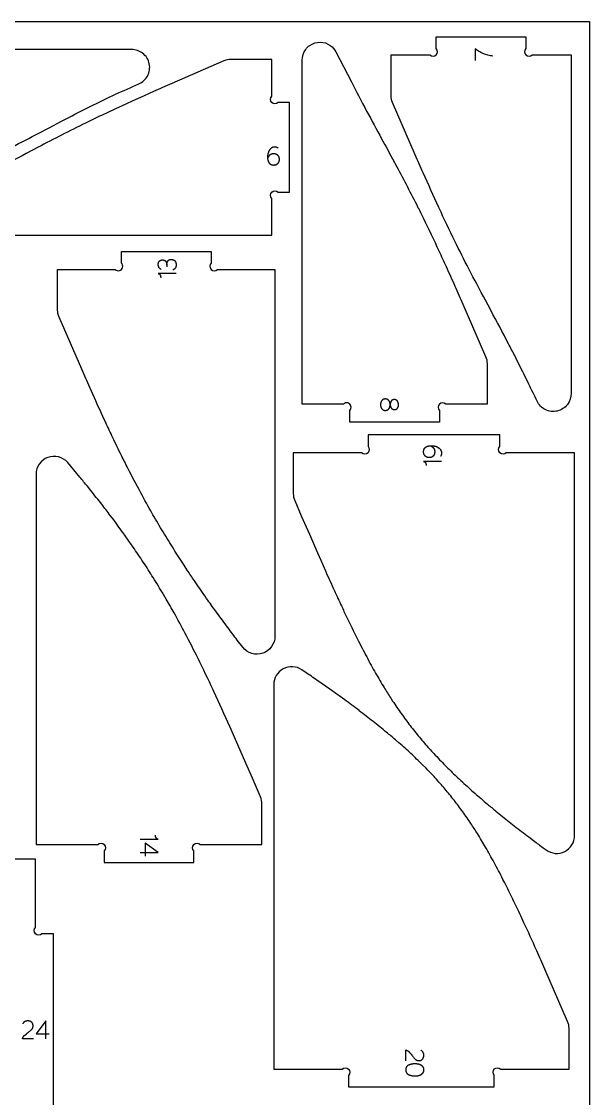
# Model space of a CAD drawing. Header units: millimetres. Extents: x 129 to 4060, y -1224 to 1216.
# Drawn here: x 969 to 1349, y 495 to 1216 of the extents above; entities that cross this region are included whole.
import ezdxf

# ---------------------------------------------------------------- set-up
doc = ezdxf.new("R2010")
doc.units = ezdxf.units.MM
for name, color, linetype, true_color in [('cnc kesim', 7, 'Continuous', 0xff7300), ('Layer 01', 7, 'Continuous', 0x000000), ('çizim', 7, 'Continuous', 0x0500ff)]:
    doc.layers.add(name, color=color, linetype=linetype, true_color=true_color)

msp = doc.modelspace()

# ---------------------------------------------------------------- linework, layer by layer
at = {"layer": 'cnc kesim'}
for points in [[(1242.1, 1193.26, 1), (1246.34, 1197.5), (1246.34, 1205.26), (1306.34, 1205.26), (1306.34, 1197.5, 1), (1310.59, 1193.26), (1336.61, 1193.26), (1336.61, 966.65, -0.162832), (1334.15, 959.28, -0.176188), (1327.3, 954.82, -0.177088), (1319.22, 955.81, -0.164239), (1313.82, 961.35, 0.00291), (1308.25, 972.87), (1304.93, 979.63, 0.003384), (1298.78, 991.91, 0.002894), (1294.67, 999.88, 0.002815), (1282.76, 1022.36), (1279.22, 1028.99, -0.003473), (1268.15, 1049.97, -0.006148), (1258.76, 1068.58, -0.005394), (1248.24, 1090.69), (1248.06, 1091.09, -0.003377), (1237.6, 1114.2, -0.002074), (1232.24, 1126.34), (1217.05, 1161.31, -0.102223), (1216.08, 1166.04), (1216.08, 1193.26)], [(1252.67, 959.43, 1), (1248.43, 955.19), (1248.43, 947.43), (1188.43, 947.43), (1188.43, 955.19, 1), (1184.19, 959.43), (1156.56, 959.43), (1156.56, 1189.66, -0.162284), (1158.99, 1196.98, -0.078008), (1161.67, 1199.59, -0.31853), (1175.44, 1199.6, -0.120805), (1179.22, 1195.23), (1189.5, 1175.23, 0.002947), (1197.05, 1160.78), (1198.52, 1158.01, 0.001943), (1208.48, 1139.49, -0.001568), (1217.03, 1123.7), (1219.91, 1118.33, -0.007016), (1233.85, 1091.59, -0.002913), (1237.57, 1084.11, -0.005398), (1248.1, 1062, -0.001894), (1252.88, 1051.57, -0.001818), (1258.76, 1038.49, -0.002076), (1264.12, 1026.35), (1279.32, 991.37, -0.102326), (1280.3, 986.65), (1280.3, 959.43)], [(1031.43, 1049.67, 1), (1035.67, 1053.91), (1035.67, 1061.67), (1095.67, 1061.67), (1095.67, 1053.91, 1), (1099.91, 1049.67), (1138.36, 1049.67), (1138.36, 804.07, -0.320721), (1130.27, 792.67, -0.321956), (1116.9, 796.65), (1113.19, 801.45, -0.003364), (1106.88, 809.78), (1105.93, 811.04, -0.003562), (1098.74, 820.82, -0.003805), (1092.69, 829.28), (1091.62, 830.81, -0.004013), (1084.57, 841.03, -0.004275), (1079.69, 848.32), (1077.59, 851.52, -0.004553), (1070.63, 862.37, -0.004896), (1063.59, 873.84, -0.0053), (1056.8, 885.4), (1056.31, 886.25, -0.005781), (1048.57, 900.16, -0.006362), (1040, 916.47, -0.003214), (1035.73, 924.98, -0.003672), (1029.94, 936.93, -0.002532), (1025.17, 947.09, -0.003748), (1017.63, 963.62), (1014.5, 970.61, -0.002174), (1009.13, 982.75), (993.94, 1017.75, -0.102374), (992.98, 1022.41), (992.98, 1049.67)], [(1200.66, 931.12, -1), (1196.41, 926.88), (1150.66, 926.88), (1150.66, 899.52, 0.101677), (1151.59, 895.03), (1156.04, 884.7), (1161.42, 872.27), (1166.8, 859.95), (1169.02, 854.92), (1172.17, 847.82, 0.002215), (1178.19, 834.5, 0.002215), (1182.9, 824.3, 0.001687), (1186.29, 817.12, 0.005308), (1193.43, 802.51), (1193.59, 802.19, 0.005768), (1199.8, 790.16, 0.007006), (1205.72, 779.37, 0.008022), (1211.45, 769.64, 0.008679), (1215.87, 762.61), (1217.13, 760.67, 0.009051), (1222.9, 752.25, 0.009306), (1228.84, 744.21, 0.009368), (1235.06, 736.44, 0.009264), (1241.62, 728.84, 0.004002), (1244.63, 725.52, 0.005015), (1248.6, 721.32, 0.007837), (1256.03, 713.84, 0.006719), (1263.77, 706.49), (1263.86, 706.4, 0.006071), (1272.07, 699, 0.005364), (1280.63, 691.63, 0.003068), (1286.22, 686.98), (1289.52, 684.29, 0.004112), (1298.53, 677.1), (1298.7, 676.97, 0.00475), (1308.16, 669.67), (1311.48, 667.17, 0.002591), (1317.86, 662.4), (1319.8, 660.97, 0.283343), (1332.33, 659.93, 0.28252), (1338.91, 670.65), (1338.91, 926.88), (1293.15, 926.88, -1), (1288.91, 931.12), (1288.91, 938.88), (1200.66, 938.88)], [(1084.13, 660.27, -1), (1088.37, 664.52), (1129.66, 664.52), (1129.66, 691.79, 0.101975), (1128.7, 696.42), (1123.3, 708.94), (1118.89, 719.12), (1113.52, 731.44), (1109.08, 741.49), (1108.16, 743.58, 0.004571), (1097.49, 767.09), (1096.97, 768.21, 0.006265), (1086.92, 789.2, 0.006497), (1078.43, 805.82, 0.006286), (1070.86, 819.77, 0.006126), (1065.7, 828.78), (1063.78, 832.05, 0.005906), (1056.96, 843.26, 0.005705), (1050.24, 853.74, 0.006617), (1043.49, 863.77), (1042.05, 865.87, 0.004058), (1036.63, 873.52, 0.005611), (1029.62, 883.05), (1028.23, 884.9, 0.003509), (1022.48, 892.4, 0.005211), (1015.23, 901.58), (1012.94, 904.41, 0.003975), (1007.86, 910.61), (999.71, 920.29, 0.315995), (986.43, 923.74, 0.312658), (978.6, 912.45), (978.6, 664.52), (1019.89, 664.52, -1), (1024.13, 660.27), (1024.13, 652.52), (1084.13, 652.52)], [(1285.17, 510.05, -1), (1289.42, 514.29), (1335.17, 514.29), (1335.17, 541.66, 0.101649), (1334.24, 546.12), (1318.99, 581.21, 0.001649), (1313.6, 593.35), (1313.38, 593.85, 0.003355), (1305, 612.23), (1302.84, 616.86, 0.003104), (1297.57, 627.93, 0.005078), (1292.11, 638.97), (1290.96, 641.23, 0.00609), (1284.98, 652.64, 0.007325), (1279.34, 662.74, 0.008447), (1273.83, 671.92, 0.009178), (1269.55, 678.56), (1268.3, 680.43, 0.009605), (1262.64, 688.47, 0.009892), (1256.76, 696.17, 0.009965), (1250.57, 703.63, 0.009853), (1243.99, 710.95, 0.00624), (1239.5, 715.64), (1236.95, 718.2, 0.008456), (1229.4, 725.43, 0.009104), (1221.37, 732.64), (1219.02, 734.68, 0.00455), (1212.9, 739.84, 0.00567), (1204.01, 747.04, 0.004857), (1194.78, 754.18), (1194.73, 754.22, 0.005755), (1185.1, 761.4), (1181.44, 764.06, 0.002341), (1175.14, 768.57, 0.003269), (1167.39, 774), (1164.88, 775.73, 0.002354), (1156.31, 781.57, 0.601363), (1137.6, 771.62), (1137.6, 514.29), (1183.36, 514.29, -1), (1187.6, 510.05), (1187.6, 502.29), (1285.17, 502.29)]]:
    msp.add_lwpolyline(points, format="xyb", close=True, dxfattribs=at)
for points in [[(950.99, 1125.77, 0.006382), (987.25, 1144.46), (995.56, 1148.82, -0.009327), (1024.34, 1163.37), (1027.94, 1165.08, -0.00677), (1043.37, 1172.11), (1047.35, 1173.86, 0.166365), (1053.11, 1179.13, 0.180004), (1054.32, 1187.32, 0.178405), (1049.88, 1194.33, 0.164814), (1042.47, 1196.84), (822.99, 1196.84)], [(913.3, 1072.54), (1136.24, 1072.54), (1136.24, 1097.12, -1), (1140.49, 1101.36), (1148.24, 1101.36), (1148.24, 1161.36), (1140.49, 1161.36, -1), (1136.24, 1165.61), (1136.24, 1190.18), (1109.02, 1190.18, 0.10195), (1104.3, 1189.21), (1069.32, 1174.07, 0.000982), (1057.19, 1168.72, 0.003745), (1033.67, 1158.09, 0.002632), (1022.33, 1152.79, 0.004435), (1011.56, 1147.6, 0.007479), (979.92, 1131.4), (971.98, 1127.2, -0.002814), (950.67, 1116, -0.005555)], [(990.18, 468.84), (990.18, 604.81), (982.42, 604.81, -1), (978.18, 609.05), (978.18, 654.81), (950.86, 654.81, 0.100601)]]:
    msp.add_lwpolyline(points, format="xyb", dxfattribs=at)
at = {"layer": 'Layer 01'}
msp.add_lwpolyline([(128.81, 1215.6), (1348.81, 1215.6), (1348.81, -1224.4), (128.81, -1224.4)], close=True, dxfattribs=at)
at = {"layer": 'çizim'}
for p, q in [((1051.59, 665.59), (1051.59, 656.88)), ((978.73, 537.95), (987.44, 537.95))]:
    msp.add_line(p, q, dxfattribs=at)
msp.add_lwpolyline([(1284.26, 1192.47, -0.024846), (1280.79, 1193.09), (1279.2, 1193.58), (1277.54, 1194.22), (1276.23, 1194.84, -0.047754), (1273.18, 1196.7), (1272.26, 1197.41), (1272.26, 1189.57)], format="xyb", dxfattribs=at)
for points in [[(1140.47, 1130.96), (1140.34, 1131.03), (1140.2, 1131.09), (1140.07, 1131.15), (1139.93, 1131.21), (1139.79, 1131.26), (1139.65, 1131.31), (1139.52, 1131.36), (1139.38, 1131.39), (1139.24, 1131.43), (1139.1, 1131.46), (1138.96, 1131.48), (1138.82, 1131.5), (1138.67, 1131.52), (1138.53, 1131.53), (1138.39, 1131.54), (1138.25, 1131.54), (1138.12, 1131.54), (1137.99, 1131.53), (1137.87, 1131.53), (1137.75, 1131.51), (1137.63, 1131.5), (1137.51, 1131.48), (1137.39, 1131.46), (1137.28, 1131.44), (1137.17, 1131.41), (1137.05, 1131.38), (1136.94, 1131.34), (1136.83, 1131.31), (1136.73, 1131.27), (1136.62, 1131.22), (1136.52, 1131.18), (1136.42, 1131.13), (1136.32, 1131.07), (1136.22, 1131.02), (1136.12, 1130.96), (1136.02, 1130.89), (1135.93, 1130.83), (1135.84, 1130.76), (1135.75, 1130.68), (1135.66, 1130.61), (1135.57, 1130.53), (1135.49, 1130.45), (1135.4, 1130.36), (1135.32, 1130.27), (1135.24, 1130.18), (1135.16, 1130.09), (1135.08, 1129.99), (1135.01, 1129.89), (1134.86, 1129.68), (1134.72, 1129.47), (1134.59, 1129.26), (1134.47, 1129.04), (1134.35, 1128.83), (1134.25, 1128.61), (1134.15, 1128.4), (1134.05, 1128.18), (1133.97, 1127.96), (1133.89, 1127.73), (1133.83, 1127.51), (1133.77, 1127.28), (1133.71, 1127.06), (1133.67, 1126.83), (1133.63, 1126.6), (1133.6, 1126.36), (1133.51, 1125.64), (1133.49, 1125.53), (1133.48, 1125.41), (1133.47, 1125.28), (1133.46, 1125.15), (1133.45, 1124.85), (1133.45, 1124.51), (1133.45, 1124.27), (1133.46, 1124.03), (1133.48, 1123.8), (1133.51, 1123.57), (1133.54, 1123.34), (1133.58, 1123.12), (1133.6, 1123.01), (1133.63, 1122.9), (1133.66, 1122.79), (1133.68, 1122.68), (1133.71, 1122.57), (1133.75, 1122.46), (1133.78, 1122.36), (1133.82, 1122.25), (1133.86, 1122.15), (1133.9, 1122.05), (1133.94, 1121.94), (1133.98, 1121.84), (1134.03, 1121.74), (1134.07, 1121.64), (1134.12, 1121.54), (1134.17, 1121.44), (1134.23, 1121.34), (1134.28, 1121.25), (1134.34, 1121.15), (1134.4, 1121.06), (1134.46, 1120.96), (1134.52, 1120.87), (1134.59, 1120.79), (1134.66, 1120.7), (1134.69, 1120.66), (1134.73, 1120.62), (1134.76, 1120.58), (1134.8, 1120.54), (1134.84, 1120.5), (1134.87, 1120.47), (1134.91, 1120.43), (1134.95, 1120.39), (1134.99, 1120.36), (1135.03, 1120.32), (1135.07, 1120.29), (1135.12, 1120.26), (1135.16, 1120.22), (1135.2, 1120.19), (1135.24, 1120.16), (1135.29, 1120.13), (1135.33, 1120.1), (1135.38, 1120.07), (1135.42, 1120.05), (1135.47, 1120.02), (1135.57, 1119.97), (1135.66, 1119.92), (1135.76, 1119.87), (1135.87, 1119.83), (1135.97, 1119.79), (1136.08, 1119.75), (1136.19, 1119.72), (1136.3, 1119.69), (1136.42, 1119.66), (1136.53, 1119.63), (1136.65, 1119.61), (1136.78, 1119.59), (1136.9, 1119.58), (1137.03, 1119.56), (1137.16, 1119.55), (1137.29, 1119.55), (1137.42, 1119.54), (1137.56, 1119.54), (1137.67, 1119.54), (1137.78, 1119.54), (1137.88, 1119.55), (1137.99, 1119.56), (1138.09, 1119.57), (1138.19, 1119.58), (1138.29, 1119.59), (1138.39, 1119.6), (1138.49, 1119.62), (1138.58, 1119.64), (1138.68, 1119.66), (1138.77, 1119.69), (1138.86, 1119.71), (1138.95, 1119.74), (1139.04, 1119.77), (1139.13, 1119.8), (1139.22, 1119.83), (1139.3, 1119.87), (1139.39, 1119.91), (1139.47, 1119.95), (1139.55, 1119.99), (1139.63, 1120.03), (1139.71, 1120.08), (1139.78, 1120.13), (1139.86, 1120.18), (1139.93, 1120.23), (1140, 1120.28), (1140.08, 1120.34), (1140.15, 1120.4), (1140.21, 1120.46), (1140.28, 1120.52), (1140.35, 1120.59), (1140.41, 1120.65), (1140.47, 1120.72), (1140.53, 1120.79), (1140.59, 1120.86), (1140.64, 1120.93), (1140.7, 1121), (1140.75, 1121.07), (1140.8, 1121.15), (1140.85, 1121.23), (1140.89, 1121.3), (1140.94, 1121.38), (1140.98, 1121.46), (1141.02, 1121.55), (1141.06, 1121.63), (1141.09, 1121.71), (1141.12, 1121.8), (1141.16, 1121.89), (1141.18, 1121.97), (1141.21, 1122.06), (1141.24, 1122.15), (1141.26, 1122.25), (1141.28, 1122.34), (1141.3, 1122.43), (1141.32, 1122.53), (1141.33, 1122.63), (1141.35, 1122.73), (1141.36, 1122.83), (1141.37, 1122.93), (1141.37, 1123.03), (1141.38, 1123.13), (1141.38, 1123.24), (1141.38, 1123.35), (1141.38, 1123.45), (1141.38, 1123.56), (1141.37, 1123.67), (1141.37, 1123.77), (1141.36, 1123.87), (1141.35, 1123.97), (1141.33, 1124.07), (1141.32, 1124.17), (1141.3, 1124.27), (1141.28, 1124.36), (1141.26, 1124.45), (1141.23, 1124.55), (1141.21, 1124.64), (1141.18, 1124.72), (1141.15, 1124.81), (1141.12, 1124.9), (1141.08, 1124.98), (1141.05, 1125.06), (1141.01, 1125.14), (1140.97, 1125.22), (1140.93, 1125.3), (1140.88, 1125.38), (1140.83, 1125.45), (1140.79, 1125.52), (1140.73, 1125.6), (1140.68, 1125.67), (1140.63, 1125.73), (1140.57, 1125.8), (1140.51, 1125.87), (1140.45, 1125.93), (1140.39, 1125.99), (1140.32, 1126.05), (1140.25, 1126.11), (1140.18, 1126.17), (1140.12, 1126.23), (1140.04, 1126.28), (1139.97, 1126.33), (1139.9, 1126.38), (1139.82, 1126.43), (1139.75, 1126.47), (1139.67, 1126.52), (1139.59, 1126.56), (1139.51, 1126.6), (1139.43, 1126.64), (1139.35, 1126.68), (1139.27, 1126.71), (1139.18, 1126.74), (1139.09, 1126.77), (1139.01, 1126.8), (1138.92, 1126.83), (1138.83, 1126.86), (1138.74, 1126.88), (1138.64, 1126.9), (1138.55, 1126.92), (1138.46, 1126.94), (1138.36, 1126.95), (1138.26, 1126.97), (1138.16, 1126.98), (1138.06, 1126.99), (1137.96, 1127), (1137.86, 1127.01), (1137.75, 1127.01), (1137.65, 1127.01), (1137.54, 1127.01), (1137.35, 1127.01), (1137.17, 1127), (1137.08, 1127), (1136.99, 1126.99), (1136.9, 1126.98), (1136.82, 1126.97), (1136.73, 1126.95), (1136.65, 1126.94), (1136.56, 1126.92), (1136.48, 1126.91), (1136.4, 1126.89), (1136.32, 1126.87), (1136.24, 1126.84), (1136.16, 1126.82), (1136.08, 1126.8), (1136.01, 1126.77), (1135.93, 1126.74), (1135.86, 1126.71), (1135.79, 1126.68), (1135.72, 1126.65), (1135.65, 1126.62), (1135.58, 1126.58), (1135.51, 1126.54), (1135.44, 1126.5), (1135.38, 1126.46), (1135.31, 1126.42), (1135.25, 1126.38), (1135.19, 1126.34), (1135.13, 1126.29), (1135.07, 1126.24), (1135.01, 1126.19), (1134.95, 1126.14), (1134.89, 1126.09), (1134.83, 1126.04), (1134.72, 1125.93), (1134.61, 1125.81), (1134.5, 1125.69), (1134.39, 1125.57), (1134.29, 1125.44), (1134.19, 1125.3), (1134.09, 1125.16), (1133.99, 1125.01), (1133.9, 1124.86), (1133.81, 1124.7), (1133.72, 1124.54), (1133.63, 1124.37), (1133.55, 1124.19), (1133.46, 1124.01)], [(1072.3, 1046.83), (1060.28, 1046.83), (1060.34, 1046.82), (1060.4, 1046.81), (1060.46, 1046.8), (1060.52, 1046.79), (1060.57, 1046.77), (1060.63, 1046.76), (1060.68, 1046.74), (1060.73, 1046.72), (1060.78, 1046.7), (1060.83, 1046.68), (1060.86, 1046.66), (1060.88, 1046.65), (1060.91, 1046.64), (1060.93, 1046.63), (1060.95, 1046.61), (1060.98, 1046.6), (1061, 1046.58), (1061.02, 1046.57), (1061.04, 1046.55), (1061.07, 1046.54), (1061.09, 1046.52), (1061.11, 1046.51), (1061.13, 1046.49), (1061.15, 1046.47), (1061.17, 1046.46), (1061.19, 1046.44), (1061.21, 1046.42), (1061.23, 1046.4), (1061.25, 1046.38), (1061.27, 1046.36), (1061.29, 1046.34), (1061.31, 1046.32), (1061.34, 1046.28), (1061.38, 1046.24), (1061.41, 1046.2), (1061.45, 1046.15), (1061.48, 1046.1), (1061.51, 1046.05), (1061.54, 1046), (1061.57, 1045.95), (1061.59, 1045.9), (1061.62, 1045.84), (1061.64, 1045.78), (1061.69, 1045.67), (1061.73, 1045.55), (1061.77, 1045.44), (1061.81, 1045.33), (1061.85, 1045.21), (1061.88, 1045.1), (1061.91, 1044.99), (1061.93, 1044.88), (1061.96, 1044.77), (1061.97, 1044.67), (1061.99, 1044.56), (1062, 1044.45), (1062.02, 1044.35), (1062.02, 1044.24), (1062.03, 1044.14), (1062.03, 1044.03)], [(1241.6, 923.66), (1241.49, 923.66), (1241.39, 923.66), (1241.28, 923.67), (1241.18, 923.68), (1241.08, 923.69), (1240.98, 923.7), (1240.88, 923.71), (1240.78, 923.73), (1240.68, 923.75), (1240.59, 923.77), (1240.49, 923.79), (1240.4, 923.81), (1240.31, 923.84), (1240.22, 923.87), (1240.13, 923.9), (1240.05, 923.94), (1239.96, 923.97), (1239.88, 924.01), (1239.8, 924.05), (1239.72, 924.09), (1239.64, 924.14), (1239.56, 924.18), (1239.48, 924.23), (1239.41, 924.28), (1239.33, 924.33), (1239.26, 924.39), (1239.19, 924.45), (1239.12, 924.51), (1239.05, 924.57), (1238.99, 924.63), (1238.92, 924.7), (1238.86, 924.77), (1238.79, 924.83), (1238.73, 924.91), (1238.68, 924.98), (1238.62, 925.05), (1238.57, 925.12), (1238.51, 925.2), (1238.46, 925.28), (1238.41, 925.35), (1238.37, 925.43), (1238.32, 925.51), (1238.28, 925.6), (1238.24, 925.68), (1238.2, 925.76), (1238.17, 925.85), (1238.13, 925.93), (1238.1, 926.02), (1238.07, 926.11), (1238.04, 926.2), (1238.01, 926.29), (1237.99, 926.38), (1237.96, 926.47), (1237.94, 926.56), (1237.93, 926.66), (1237.91, 926.76), (1237.89, 926.85), (1237.88, 926.95), (1237.87, 927.05), (1237.86, 927.15), (1237.85, 927.25), (1237.85, 927.36), (1237.85, 927.46), (1237.85, 927.57), (1237.85, 927.7), (1237.85, 927.84), (1237.86, 927.97), (1237.87, 928.1), (1237.88, 928.22), (1237.9, 928.35), (1237.92, 928.47), (1237.94, 928.59), (1237.97, 928.7), (1238, 928.82), (1238.03, 928.93), (1238.06, 929.04), (1238.1, 929.14), (1238.14, 929.25), (1238.18, 929.35), (1238.23, 929.45), (1238.25, 929.5), (1238.28, 929.54), (1238.3, 929.59), (1238.33, 929.64), (1238.36, 929.68), (1238.39, 929.73), (1238.41, 929.77), (1238.44, 929.82), (1238.47, 929.86), (1238.51, 929.91), (1238.54, 929.95), (1238.57, 929.99), (1238.6, 930.03), (1238.64, 930.07), (1238.67, 930.11), (1238.71, 930.15), (1238.74, 930.19), (1238.78, 930.23), (1238.82, 930.26), (1238.86, 930.3), (1238.9, 930.34), (1238.94, 930.37), (1238.98, 930.41), (1239.02, 930.44), (1239.11, 930.51), (1239.19, 930.57), (1239.29, 930.64), (1239.38, 930.7), (1239.48, 930.75), (1239.57, 930.81), (1239.67, 930.86), (1239.77, 930.92), (1239.87, 930.97), (1239.97, 931.01), (1240.07, 931.06), (1240.17, 931.11), (1240.28, 931.15), (1240.38, 931.19), (1240.48, 931.23), (1240.59, 931.27), (1240.7, 931.3), (1240.8, 931.34), (1240.91, 931.37), (1241.02, 931.4), (1241.24, 931.45), (1241.46, 931.5), (1241.69, 931.54), (1241.92, 931.57), (1242.15, 931.6), (1242.39, 931.62), (1242.63, 931.63), (1242.87, 931.63), (1243.12, 931.63), (1243.39, 931.62), (1243.67, 931.6), (1243.96, 931.57), (1244.24, 931.54), (1244.51, 931.5), (1244.75, 931.47), (1244.98, 931.43), (1245.23, 931.38), (1245.47, 931.32), (1245.71, 931.26), (1245.95, 931.19), (1246.18, 931.12), (1246.3, 931.08), (1246.41, 931.04), (1246.52, 930.99), (1246.63, 930.94), (1246.74, 930.9), (1246.85, 930.85), (1246.96, 930.79), (1247.06, 930.74), (1247.17, 930.69), (1247.27, 930.63), (1247.37, 930.57), (1247.47, 930.51), (1247.57, 930.45), (1247.67, 930.38), (1247.77, 930.31), (1247.87, 930.25), (1247.96, 930.18), (1248.06, 930.1), (1248.15, 930.03), (1248.24, 929.95), (1248.33, 929.88), (1248.42, 929.8), (1248.51, 929.72), (1248.59, 929.63), (1248.68, 929.55), (1248.76, 929.47), (1248.83, 929.38), (1248.91, 929.29), (1248.98, 929.2), (1249.04, 929.11), (1249.11, 929.02), (1249.17, 928.93), (1249.23, 928.84), (1249.29, 928.74), (1249.34, 928.65), (1249.39, 928.55), (1249.44, 928.45), (1249.49, 928.35), (1249.53, 928.25), (1249.57, 928.15), (1249.61, 928.05), (1249.65, 927.94), (1249.68, 927.84), (1249.71, 927.73), (1249.73, 927.62), (1249.76, 927.51), (1249.78, 927.4), (1249.8, 927.29), (1249.81, 927.18), (1249.82, 927.06), (1249.83, 926.95), (1249.84, 926.83), (1249.84, 926.71), (1249.85, 926.59), (1249.84, 926.45), (1249.84, 926.31), (1249.83, 926.24), (1249.82, 926.18), (1249.82, 926.11), (1249.81, 926.04), (1249.8, 925.98), (1249.79, 925.91), (1249.77, 925.85), (1249.76, 925.78), (1249.75, 925.72), (1249.73, 925.65), (1249.71, 925.59), (1249.7, 925.53), (1249.68, 925.47), (1249.66, 925.4), (1249.63, 925.34), (1249.61, 925.28), (1249.59, 925.22), (1249.56, 925.16), (1249.54, 925.11), (1249.51, 925.05), (1249.48, 924.99), (1249.45, 924.93), (1249.42, 924.88), (1249.39, 924.82), (1249.35, 924.77), (1249.32, 924.71), (1249.28, 924.66), (1249.25, 924.6)], [(1249.85, 921.09), (1237.83, 921.09), (1237.89, 921.08), (1237.95, 921.07), (1238.01, 921.06), (1238.06, 921.05), (1238.12, 921.03), (1238.17, 921.01), (1238.23, 921), (1238.28, 920.98), (1238.33, 920.96), (1238.38, 920.93), (1238.41, 920.92), (1238.43, 920.91), (1238.45, 920.9), (1238.48, 920.88), (1238.5, 920.87), (1238.52, 920.86), (1238.55, 920.84), (1238.57, 920.83), (1238.59, 920.81), (1238.61, 920.8), (1238.64, 920.78), (1238.66, 920.77), (1238.68, 920.75), (1238.7, 920.73), (1238.72, 920.72), (1238.74, 920.7), (1238.76, 920.68), (1238.78, 920.66), (1238.8, 920.64), (1238.82, 920.62), (1238.84, 920.6), (1238.86, 920.58), (1238.89, 920.54), (1238.93, 920.5), (1238.96, 920.45), (1238.99, 920.41), (1239.03, 920.36), (1239.06, 920.31), (1239.09, 920.26), (1239.11, 920.21), (1239.14, 920.15), (1239.17, 920.1), (1239.19, 920.04), (1239.24, 919.93), (1239.28, 919.81), (1239.32, 919.7), (1239.36, 919.59), (1239.39, 919.47), (1239.43, 919.36), (1239.45, 919.25), (1239.48, 919.14), (1239.5, 919.03), (1239.52, 918.93), (1239.54, 918.82), (1239.55, 918.71), (1239.56, 918.61), (1239.57, 918.5), (1239.58, 918.4), (1239.58, 918.29)], [(1048.13, 668.16), (1060.15, 668.16), (1060.09, 668.17), (1060.03, 668.18), (1059.97, 668.19), (1059.91, 668.2), (1059.86, 668.22), (1059.8, 668.23), (1059.75, 668.25), (1059.69, 668.27), (1059.64, 668.29), (1059.59, 668.31), (1059.57, 668.32), (1059.54, 668.34), (1059.52, 668.35), (1059.5, 668.36), (1059.47, 668.38), (1059.45, 668.39), (1059.43, 668.4), (1059.4, 668.42), (1059.38, 668.43), (1059.36, 668.45), (1059.34, 668.46), (1059.32, 668.48), (1059.3, 668.5), (1059.27, 668.51), (1059.25, 668.53), (1059.23, 668.55), (1059.21, 668.57), (1059.19, 668.59), (1059.17, 668.6), (1059.16, 668.62), (1059.14, 668.64), (1059.12, 668.66), (1059.08, 668.7), (1059.05, 668.75), (1059.01, 668.79), (1058.98, 668.84), (1058.95, 668.89), (1058.92, 668.93), (1058.89, 668.99), (1058.86, 669.04), (1058.83, 669.09), (1058.81, 669.15), (1058.78, 669.2), (1058.74, 669.32), (1058.69, 669.43), (1058.65, 669.55), (1058.61, 669.66), (1058.58, 669.77), (1058.55, 669.88), (1058.52, 669.99), (1058.49, 670.1), (1058.47, 670.21), (1058.45, 670.32), (1058.44, 670.43), (1058.42, 670.54), (1058.41, 670.64), (1058.4, 670.75), (1058.4, 670.85), (1058.4, 670.95)], [(1048.13, 659.19), (1060.15, 659.18), (1051.59, 665.59)], [(976.76, 534.51), (969.44, 534.53), (969.5, 534.71), (969.53, 534.8), (969.56, 534.89), (969.6, 534.97), (969.63, 535.06), (969.67, 535.15), (969.71, 535.23), (969.75, 535.32), (969.79, 535.4), (969.83, 535.48), (969.87, 535.56), (969.92, 535.64), (969.97, 535.72), (970.02, 535.8), (970.07, 535.88), (970.12, 535.95), (970.17, 536.03), (970.22, 536.1), (970.28, 536.18), (970.34, 536.25), (970.4, 536.32), (970.46, 536.39), (970.52, 536.46), (970.58, 536.53), (970.64, 536.6), (970.71, 536.67), (970.78, 536.73), (970.84, 536.8), (970.91, 536.86), (971.06, 536.99), (972.25, 537.95), (972.85, 538.41), (973.46, 538.86), (973.76, 539.09), (974.05, 539.31), (974.34, 539.55), (974.61, 539.78), (974.88, 540.02), (975.14, 540.26), (975.39, 540.5), (975.63, 540.75), (975.68, 540.81), (975.74, 540.87), (975.8, 540.94), (975.85, 541), (975.9, 541.07), (975.95, 541.14), (975.99, 541.21), (976.04, 541.27), (976.08, 541.34), (976.12, 541.42), (976.16, 541.49), (976.2, 541.56), (976.24, 541.63), (976.27, 541.71), (976.3, 541.78), (976.33, 541.86), (976.36, 541.94), (976.39, 542.01), (976.41, 542.09), (976.44, 542.17), (976.46, 542.25), (976.48, 542.33), (976.5, 542.42), (976.51, 542.5), (976.52, 542.58), (976.54, 542.67), (976.55, 542.76), (976.55, 542.84), (976.56, 542.93), (976.57, 543.02), (976.57, 543.11), (976.57, 543.2), (976.57, 543.3), (976.57, 543.4), (976.56, 543.5), (976.55, 543.59), (976.54, 543.68), (976.53, 543.78), (976.52, 543.87), (976.51, 543.96), (976.49, 544.05), (976.47, 544.13), (976.45, 544.22), (976.43, 544.3), (976.4, 544.38), (976.38, 544.46), (976.35, 544.54), (976.32, 544.62), (976.28, 544.69), (976.25, 544.77), (976.21, 544.84), (976.17, 544.91), (976.13, 544.98), (976.09, 545.05), (976.05, 545.12), (976, 545.18), (975.95, 545.25), (975.9, 545.31), (975.85, 545.37), (975.8, 545.43), (975.74, 545.49), (975.68, 545.54), (975.62, 545.6), (975.56, 545.65), (975.49, 545.7), (975.43, 545.75), (975.36, 545.8), (975.3, 545.85), (975.23, 545.89), (975.16, 545.94), (975.09, 545.98), (975.02, 546.02), (974.95, 546.06), (974.87, 546.09), (974.8, 546.13), (974.72, 546.16), (974.65, 546.2), (974.57, 546.23), (974.49, 546.25), (974.41, 546.28), (974.33, 546.31), (974.25, 546.33), (974.17, 546.35), (974.09, 546.37), (974, 546.39), (973.92, 546.41), (973.83, 546.42), (973.74, 546.44), (973.65, 546.45), (973.56, 546.46), (973.47, 546.47), (973.38, 546.48), (973.29, 546.48), (973.19, 546.49), (973, 546.49), (972.86, 546.49), (972.71, 546.48), (972.57, 546.47), (972.43, 546.46), (972.3, 546.44), (972.16, 546.42), (972.03, 546.39), (971.9, 546.36), (971.78, 546.33), (971.72, 546.31), (971.66, 546.29), (971.6, 546.27), (971.54, 546.25), (971.48, 546.23), (971.42, 546.2), (971.36, 546.18), (971.3, 546.15), (971.25, 546.13), (971.19, 546.1), (971.13, 546.07), (971.08, 546.04), (971.03, 546.01), (970.97, 545.98), (970.92, 545.95), (970.87, 545.92), (970.82, 545.88), (970.77, 545.85), (970.72, 545.81), (970.67, 545.77), (970.62, 545.73), (970.57, 545.69), (970.52, 545.65), (970.47, 545.61), (970.43, 545.57), (970.38, 545.53), (970.34, 545.48), (970.29, 545.44), (970.25, 545.39), (970.21, 545.34), (970.17, 545.3), (970.12, 545.25), (970.04, 545.14), (969.96, 545.04), (969.89, 544.93), (969.81, 544.82), (969.74, 544.7), (969.68, 544.58), (969.61, 544.45)], [(985.12, 534.49), (985.14, 546.51), (978.73, 537.95)], [(1226.02, 519.71), (1226.03, 527.03), (1226.22, 526.98), (1226.31, 526.94), (1226.39, 526.91), (1226.48, 526.88), (1226.57, 526.84), (1226.66, 526.8), (1226.74, 526.77), (1226.82, 526.73), (1226.91, 526.68), (1226.99, 526.64), (1227.07, 526.6), (1227.15, 526.55), (1227.23, 526.5), (1227.31, 526.46), (1227.39, 526.41), (1227.46, 526.36), (1227.54, 526.3), (1227.61, 526.25), (1227.69, 526.19), (1227.76, 526.14), (1227.83, 526.08), (1227.9, 526.02), (1227.97, 525.96), (1228.04, 525.89), (1228.11, 525.83), (1228.17, 525.76), (1228.24, 525.7), (1228.3, 525.63), (1228.37, 525.56), (1228.49, 525.41), (1229.46, 524.23), (1229.92, 523.62), (1230.37, 523.01), (1230.6, 522.71), (1230.82, 522.42), (1231.05, 522.13), (1231.29, 521.86), (1231.53, 521.59), (1231.77, 521.33), (1232.01, 521.09), (1232.26, 520.85), (1232.32, 520.79), (1232.38, 520.73), (1232.45, 520.68), (1232.51, 520.62), (1232.58, 520.57), (1232.65, 520.53), (1232.71, 520.48), (1232.78, 520.43), (1232.85, 520.39), (1232.92, 520.35), (1232.99, 520.31), (1233.07, 520.27), (1233.14, 520.24), (1233.22, 520.2), (1233.29, 520.17), (1233.37, 520.14), (1233.44, 520.11), (1233.52, 520.08), (1233.6, 520.06), (1233.68, 520.04), (1233.76, 520.01), (1233.84, 519.99), (1233.93, 519.98), (1234.01, 519.96), (1234.09, 519.95), (1234.18, 519.94), (1234.26, 519.93), (1234.35, 519.92), (1234.44, 519.91), (1234.53, 519.91), (1234.62, 519.9), (1234.71, 519.9), (1234.81, 519.9), (1234.91, 519.91), (1235, 519.91), (1235.1, 519.92), (1235.19, 519.93), (1235.29, 519.94), (1235.38, 519.95), (1235.47, 519.97), (1235.55, 519.98), (1235.64, 520), (1235.72, 520.02), (1235.81, 520.05), (1235.89, 520.07), (1235.97, 520.1), (1236.05, 520.13), (1236.13, 520.16), (1236.2, 520.19), (1236.28, 520.22), (1236.35, 520.26), (1236.42, 520.3), (1236.49, 520.34), (1236.56, 520.38), (1236.63, 520.43), (1236.69, 520.47), (1236.76, 520.52), (1236.82, 520.57), (1236.88, 520.62), (1236.94, 520.68), (1237, 520.73), (1237.05, 520.79), (1237.11, 520.85), (1237.16, 520.91), (1237.21, 520.98), (1237.26, 521.04), (1237.31, 521.11), (1237.36, 521.18), (1237.4, 521.24), (1237.44, 521.31), (1237.49, 521.38), (1237.53, 521.45), (1237.57, 521.53), (1237.6, 521.6), (1237.64, 521.67), (1237.67, 521.75), (1237.7, 521.82), (1237.73, 521.9), (1237.76, 521.98), (1237.79, 522.06), (1237.81, 522.14), (1237.84, 522.22), (1237.86, 522.3), (1237.88, 522.39), (1237.9, 522.47), (1237.92, 522.56), (1237.93, 522.64), (1237.95, 522.73), (1237.96, 522.82), (1237.97, 522.91), (1237.98, 523), (1237.99, 523.09), (1237.99, 523.18), (1238, 523.28), (1238, 523.47), (1238, 523.62), (1237.99, 523.76), (1237.98, 523.9), (1237.97, 524.04), (1237.95, 524.18), (1237.93, 524.31), (1237.9, 524.44), (1237.87, 524.57), (1237.84, 524.69), (1237.82, 524.76), (1237.8, 524.82), (1237.78, 524.88), (1237.76, 524.94), (1237.74, 525), (1237.71, 525.05), (1237.69, 525.11), (1237.66, 525.17), (1237.64, 525.23), (1237.61, 525.28), (1237.58, 525.34), (1237.55, 525.39), (1237.52, 525.45), (1237.49, 525.5), (1237.46, 525.55), (1237.42, 525.6), (1237.39, 525.66), (1237.35, 525.71), (1237.32, 525.76), (1237.28, 525.81), (1237.24, 525.86), (1237.2, 525.9), (1237.16, 525.95), (1237.12, 526), (1237.08, 526.04), (1237.04, 526.09), (1236.99, 526.13), (1236.95, 526.18), (1236.9, 526.22), (1236.85, 526.27), (1236.8, 526.31), (1236.75, 526.35), (1236.65, 526.43), (1236.55, 526.51), (1236.44, 526.58), (1236.32, 526.66), (1236.21, 526.73), (1236.09, 526.8), (1235.96, 526.86)]]:
    msp.add_lwpolyline(points, dxfattribs=at)
for points, knots in [([(1062.27, 1049.67), (1060.3, 1050.67), (1060.3, 1052.95), (1060.3, 1054.3), (1061.05, 1055.15), (1061.81, 1056), (1063.19, 1055.98), (1064.31, 1055.98), (1064.89, 1055.52), (1065.47, 1055.06), (1065.71, 1054.37), (1065.95, 1053.69), (1065.97, 1052.89), (1065.99, 1052.09), (1065.99, 1051.41)], [0, 0, 0, 1, 1, 2, 2, 3, 3, 4, 4, 5, 5, 6, 6, 7, 7, 7]), ([(1065.99, 1052.52), (1066.06, 1053.93), (1066.68, 1055.11), (1067.31, 1056.29), (1068.92, 1056.29), (1070.72, 1056.29), (1071.51, 1055.3), (1072.3, 1054.3), (1072.3, 1052.59), (1072.3, 1050.12), (1070.02, 1049.23)], [0, 0, 0, 1, 1, 2, 2, 3, 3, 4, 4, 5, 5, 5]), ([(1215.45, 959.07), (1215.45, 957.34), (1214.57, 956.28), (1213.69, 955.23), (1212.25, 955.23), (1210.79, 955.23), (1209.92, 956.28), (1209.06, 957.34), (1209.06, 959.07), (1209.06, 960.78), (1209.92, 961.84), (1210.79, 962.89), (1212.25, 962.89), (1213.69, 962.89), (1214.57, 961.84), (1215.45, 960.78), (1215.45, 959.07)], [0, 0, 0, 1, 1, 2, 2, 3, 3, 4, 4, 5, 5, 6, 6, 7, 7, 8, 8, 8]), ([(1221.06, 959.02), (1221.06, 957.68), (1220.39, 956.75), (1219.72, 955.83), (1218.35, 955.83), (1216.89, 955.83), (1216.19, 956.86), (1215.49, 957.89), (1215.49, 959.17), (1215.49, 960.41), (1216.14, 961.44), (1216.79, 962.48), (1218.25, 962.48), (1219.7, 962.48), (1220.38, 961.43), (1221.06, 960.37), (1221.06, 959.02)], [0, 0, 0, 1, 1, 2, 2, 3, 3, 4, 4, 5, 5, 6, 6, 7, 7, 8, 8, 8]), ([(1242.3, 931.61), (1243.43, 931.19), (1244.37, 930.17), (1245.3, 929.16), (1245.3, 927.57), (1245.3, 925.85), (1244.33, 924.76), (1243.37, 923.66), (1241.6, 923.66)], [0, 0, 0, 1, 1, 2, 2, 3, 3, 4, 4, 4]), ([(1238.1, 513.71), (1238.1, 512.51), (1237.49, 511.73), (1236.89, 510.94), (1235.95, 510.47), (1235.02, 510.01), (1233.92, 509.83), (1232.82, 509.65), (1231.85, 509.65), (1229.87, 509.65), (1227.89, 510.5), (1225.9, 511.35), (1225.9, 513.71), (1225.9, 516.06), (1227.9, 516.9), (1229.91, 517.74), (1231.86, 517.74), (1232.84, 517.74), (1233.94, 517.56), (1235.03, 517.38), (1235.96, 516.92), (1236.89, 516.46), (1237.49, 515.68), (1238.1, 514.9), (1238.1, 513.71)], [0, 0, 0, 1, 1, 2, 2, 3, 3, 4, 4, 5, 5, 6, 6, 7, 7, 8, 8, 9, 9, 10, 10, 11, 11, 12, 12, 12])]:
    msp.add_open_spline(points, degree=2, knots=knots, dxfattribs=at)

doc.saveas('drawing.dxf')
